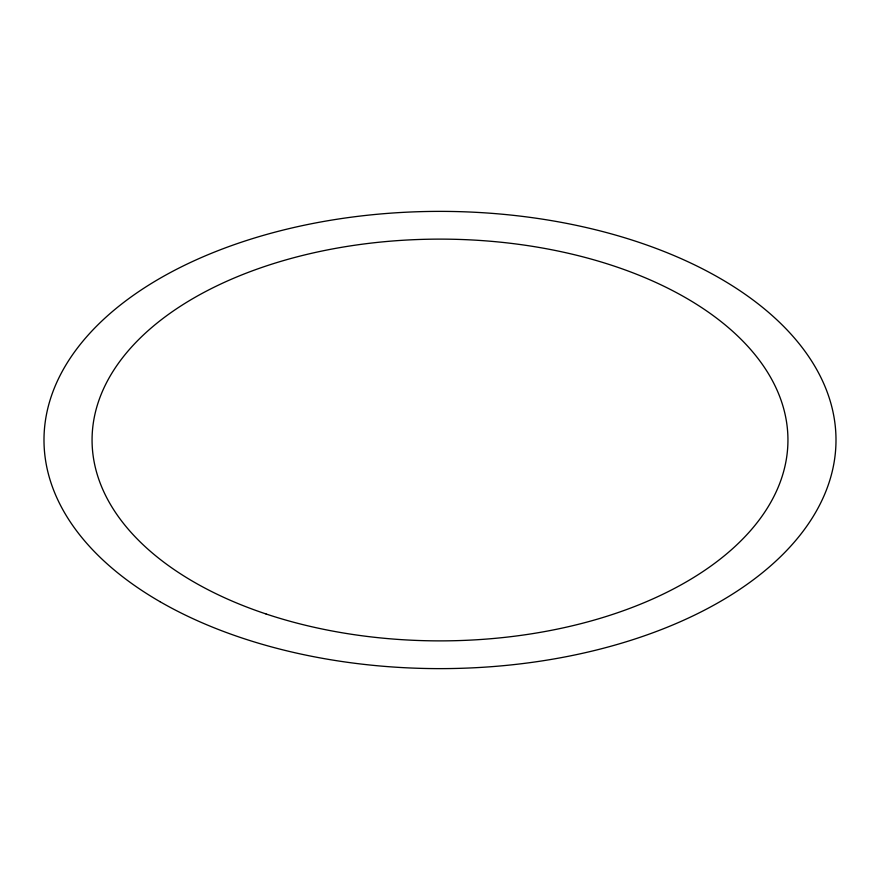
<?xml version="1.0" encoding="UTF-8"?>
<svg xmlns="http://www.w3.org/2000/svg" width="880" height="880" viewBox="0 0 880 880"><rect width="100%" height="100%" fill="white"/><g stroke="black" fill="none" stroke-linecap="round" stroke-linejoin="round"><path stroke-width="1.32" d="M159.984 601.667A396 228.624 0 0 0 822.503 499.169A396 228.624 0 0 0 337.513 219.164A396 228.624 0 0 0 159.984 601.667M266.024 613.965A347.941 200.882 0 0 0 787.941 440A347.941 200.882 0 0 0 266.024 266.035A347.941 200.882 0 0 0 266.024 613.965"/></g></svg>
